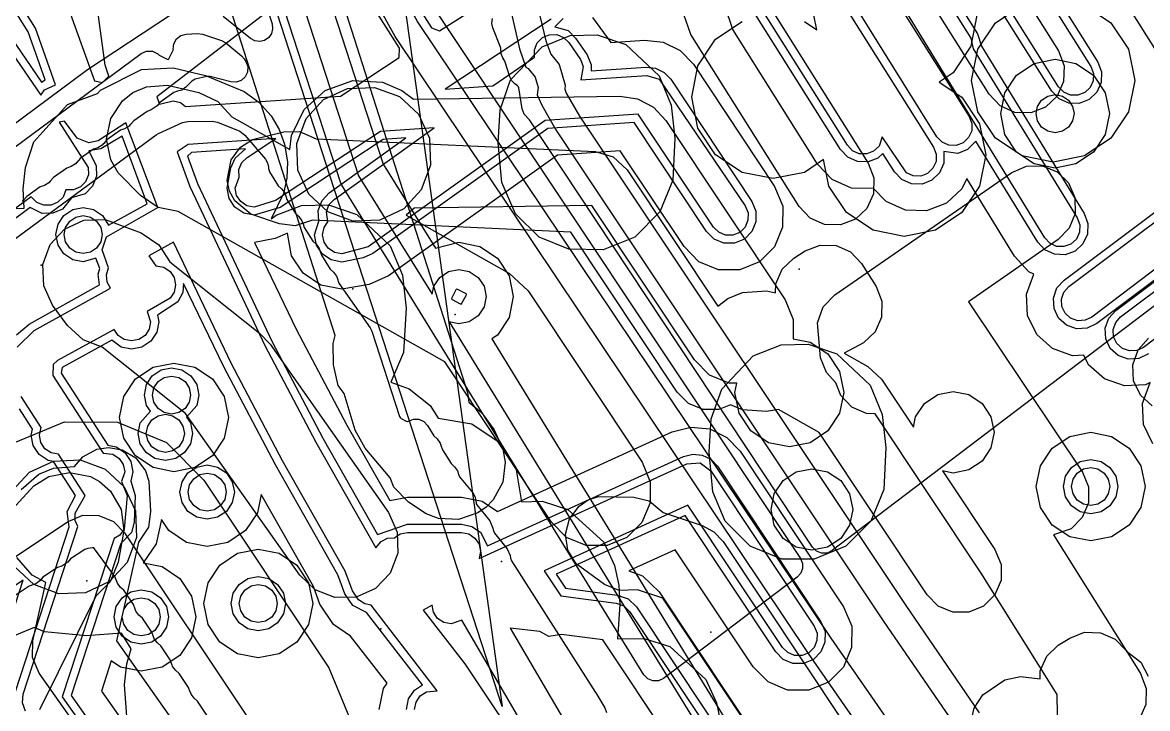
# Model space of a CAD drawing. Header units: metres. Extents: x 8738 to 9560, y -8972 to -7699.
# Drawn here: x 9422.5 to 9463.87, y -7841.07 to -7815.84 of the extents above; entities that cross this region are included whole.
import ezdxf

# ---------------------------------------------------------------- set-up
doc = ezdxf.new("R2010")
doc.units = ezdxf.units.M
for name, color, linetype in [('AI_GREENING_EXCLUSIONS', 1, 'Continuous'), ('AI_GREENING_LAWN', 82, 'Continuous'), ('AI_GREENING_REJECTED', 6, 'Continuous')]:
    doc.layers.add(name, color=color, linetype=linetype)

msp = doc.modelspace()

# ---------------------------------------------------------------- linework, layer by layer
at = {"layer": 'AI_GREENING_EXCLUSIONS'}
for points in [[(9487.621, -7761.637), (9486.479, -7762.348), (9485.196, -7762.958), (9484.004, -7763.313), (9467.446, -7776.003), (9467.094, -7776.605), (9466.058, -7777.816), (9465.458, -7778.376), (9450.043, -7789.992), (9430.445, -7804.645), (9435.767, -7821.05), (9437.685, -7824.136), (9438.547, -7823.919), (9439.312, -7824.071), (9439.961, -7824.505), (9440.395, -7825.154), (9440.547, -7825.919), (9440.395, -7826.684), (9439.961, -7827.333), (9439.757, -7827.47), (9449.982, -7844.133)], [(9449.442, -7789.193), (9429.273, -7804.273), (9434.854, -7821.474), (9437.564, -7825.835), (9437.623, -7825.536), (9437.84, -7825.212), (9438.164, -7824.995), (9438.547, -7824.919), (9438.93, -7824.995), (9439.254, -7825.212), (9439.471, -7825.536), (9439.547, -7825.919), (9439.471, -7826.302), (9439.254, -7826.626), (9438.93, -7826.843), (9438.547, -7826.919), (9438.194, -7826.849), (9449.129, -7844.655)], [(9462.05, -7796.477), (9458.268, -7799.129), (9451.684, -7804.121), (9451.675, -7804.126), (9451.671, -7804.131), (9441.775, -7811.365), (9441.615, -7811.54), (9441.317, -7812.581), (9440.908, -7813.036), (9441.739, -7816.514), (9441.932, -7817.003), (9442.238, -7817.387), (9442.456, -7818.137), (9442.439, -7818.287), (9442.497, -7818.434), (9442.985, -7819.287), (9454.982, -7837.284), (9457.684, -7841.233)], [(9458.252, -7848.921), (9451.402, -7839.043), (9436.198, -7816.354), (9435.522, -7815.118), (9435.11, -7813.942), (9434.885, -7812.716), (9434.852, -7811.479), (9434.94, -7810.641), (9435.191, -7809.551), (9435.715, -7808.256), (9436.539, -7806.96), (9437.706, -7805.756), (9449.734, -7796.629)], [(9458.239, -7797.674), (9456.831, -7810.91), (9460.59, -7816.881), (9460.799, -7817.428), (9460.783, -7818.013), (9460.545, -7818.547), (9460.12, -7818.95), (9459.573, -7819.159), (9458.988, -7819.143), (9458.453, -7818.904), (9458.051, -7818.479), (9454.015, -7812.068), (9453.823, -7811.608), (9453.793, -7811.11), (9455.256, -7797.357)], [(9459.07, -7848.347), (9452.231, -7838.484), (9437.028, -7815.796), (9436.459, -7814.768), (9436.09, -7813.743), (9435.884, -7812.671), (9435.847, -7811.583), (9435.934, -7810.745), (9436.162, -7809.793), (9436.581, -7808.757), (9437.312, -7807.595), (9438.311, -7806.553), (9450.339, -7797.426)], [(9457.685, -7798.317), (9451.084, -7803.321), (9451.08, -7803.323), (9451.077, -7803.326), (9441.182, -7810.56), (9440.674, -7810.996), (9440.585, -7811.699), (9440.455, -7812.073), (9440.191, -7812.367), (9439.833, -7812.536), (9439.789, -7812.547), (9439.873, -7812.798), (9440.781, -7816.801), (9441.013, -7817.482), (9441.099, -7817.529), (9441.351, -7817.849), (9441.46, -7818.223), (9441.429, -7818.501), (9441.599, -7818.878), (9442.112, -7819.781), (9454.154, -7837.845), (9456.866, -7841.807)], [(9462.787, -7798.34), (9462.729, -7798.632), (9462.317, -7799.516), (9463.558, -7808.363), (9467.523, -7814.662), (9467.802, -7815.391), (9467.781, -7816.171), (9467.463, -7816.883), (9466.896, -7817.42), (9466.167, -7817.699), (9465.387, -7817.678), (9464.675, -7817.359), (9464.138, -7816.793), (9459.944, -7810.131), (9459.656, -7809.343), (9458.354, -7800.061), (9457.728, -7799.354), (9457.367, -7798.34)], [(9430.921, -7804.615), (9438.865, -7829.445), (9438.906, -7829.808), (9439.38, -7830.187), (9439.844, -7830.814), (9440.161, -7831.528), (9440.252, -7832.003), (9440.162, -7832.742), (9439.809, -7833.396), (9439.547, -7833.664), (9439.242, -7833.877), (9438.538, -7834.116), (9437.795, -7834.083), (9437.339, -7833.914), (9436.691, -7833.485), (9436.149, -7832.924), (9436.016, -7832.584), (9435.099, -7831.5), (9434.737, -7830.836), (9434.322, -7829.48), (9434.11, -7829.185), (9433.93, -7828.426), (9433.92, -7827.645), (9433.996, -7827.355), (9427.307, -7806.445)], [(9430.921, -7804.615), (9438.865, -7829.445), (9438.906, -7829.808), (9439.38, -7830.187), (9439.844, -7830.814), (9440.161, -7831.528), (9440.252, -7832.003), (9440.162, -7832.742), (9439.809, -7833.396), (9439.547, -7833.664), (9439.242, -7833.877), (9438.538, -7834.116), (9437.795, -7834.083), (9437.339, -7833.914), (9436.691, -7833.485), (9436.149, -7832.924), (9436.016, -7832.584), (9435.099, -7831.5), (9434.737, -7830.836), (9434.322, -7829.48), (9434.11, -7829.185), (9433.93, -7828.426), (9433.92, -7827.645), (9433.996, -7827.355), (9427.307, -7806.445)], [(9421.086, -7810.416), (9424.201, -7815.364), (9425.152, -7817.987), (9425.445, -7818.049), (9425.669, -7817.812), (9425.536, -7817.404), (9425.012, -7813.519), (9424.023, -7812.155), (9423.865, -7812.415), (9423.638, -7812.567), (9423.37, -7812.62), (9423.102, -7812.567), (9422.875, -7812.415), (9422.723, -7812.188), (9422.67, -7811.92), (9422.723, -7811.652), (9422.875, -7811.425), (9423.102, -7811.273), (9423.348, -7811.224), (9420.861, -7807.794)], [(9438.138, -7810.322), (9427.441, -7818.571), (9427.538, -7818.836), (9428.039, -7818.716), (9428.304, -7818.784), (9428.499, -7818.93), (9434.189, -7818.545), (9436.347, -7817.125), (9436.357, -7816.779), (9434.637, -7814.051)], [(9449.706, -7814.823), (9453.599, -7821.008), (9453.809, -7821.554), (9453.793, -7822.139), (9453.554, -7822.674), (9453.129, -7823.076), (9452.583, -7823.285), (9451.997, -7823.27), (9451.463, -7823.031), (9451.061, -7822.606), (9447.075, -7816.274), (9445.013, -7810.383)], [(9458.005, -7810.884), (9462.04, -7817.293), (9462.179, -7817.658), (9462.169, -7818.048), (9462.01, -7818.404), (9461.726, -7818.672), (9461.362, -7818.812), (9460.972, -7818.801), (9460.616, -7818.642), (9460.347, -7818.359), (9456.089, -7811.595)], [(9457.684, -7810.937), (9461.786, -7817.453), (9461.884, -7817.708), (9461.876, -7817.981), (9461.765, -7818.231), (9461.566, -7818.418), (9461.311, -7818.516), (9461.038, -7818.509), (9460.789, -7818.397), (9460.601, -7818.199), (9456.343, -7811.435)], [(9418.607, -7811.837), (9423.171, -7818.515), (9423.305, -7818.315), (9423.716, -7818.127), (9422.975, -7816.044), (9419.901, -7811.161)], [(9418.854, -7811.668), (9423.203, -7818.029), (9423.332, -7817.943), (9422.704, -7816.176), (9419.648, -7811.321)], [(9455.16, -7812.342), (9457.622, -7816.253), (9457.759, -7816.713), (9461.538, -7822.868), (9461.673, -7823.234), (9461.658, -7823.624), (9461.495, -7823.978), (9461.209, -7824.243), (9460.843, -7824.379), (9460.453, -7824.364), (9460.099, -7824.201), (9459.834, -7823.914), (9457.555, -7820.203), (9457.253, -7820.512), (9456.889, -7820.651), (9456.381, -7820.588), (9456.385, -7821.016), (9456.226, -7821.372), (9455.943, -7821.64), (9455.578, -7821.78), (9455.188, -7821.769), (9454.832, -7821.61), (9454.564, -7821.327), (9454.141, -7820.655), (9453.958, -7820.828), (9453.594, -7820.967), (9453.204, -7820.956), (9452.848, -7820.797), (9452.579, -7820.514), (9449.464, -7815.566)], [(9454.833, -7812.385), (9457.369, -7816.412), (9457.462, -7816.803), (9461.282, -7823.025), (9461.377, -7823.281), (9461.367, -7823.554), (9461.252, -7823.802), (9461.052, -7823.988), (9460.796, -7824.082), (9460.523, -7824.072), (9460.275, -7823.958), (9460.089, -7823.757), (9453.237, -7812.561)], [(9453.218, -7812.787), (9457.313, -7819.293), (9457.411, -7819.548), (9457.403, -7819.821), (9457.292, -7820.07), (9457.094, -7820.258), (9456.839, -7820.356), (9456.566, -7820.348), (9456.316, -7820.237), (9456.128, -7820.039), (9451.82, -7813.127)], [(9436.17, -7813.858), (9437.541, -7816.033), (9437.83, -7816.149), (9441.147, -7814.03)], [(9451.882, -7813.876), (9456.002, -7820.421), (9456.1, -7820.676), (9456.093, -7820.949), (9455.981, -7821.199), (9455.783, -7821.387), (9455.528, -7821.484), (9455.255, -7821.477), (9455.005, -7821.365), (9454.111, -7820.044), (9453.997, -7820.386), (9453.798, -7820.574), (9453.543, -7820.671), (9453.27, -7820.664), (9453.021, -7820.553), (9452.833, -7820.354), (9449.718, -7815.406)], [(9457.597, -7815.563), (9457.369, -7816.711), (9456.719, -7817.684), (9456.205, -7818.028), (9457.045, -7818.589), (9457.695, -7819.562), (9457.923, -7820.71), (9457.695, -7821.858), (9457.045, -7822.831), (9456.071, -7823.482), (9454.923, -7823.71), (9453.775, -7823.482), (9452.802, -7822.831), (9452.152, -7821.858), (9451.957, -7820.881), (9451.256, -7821.35), (9450.108, -7821.579), (9448.96, -7821.35), (9447.986, -7820.7), (9447.336, -7819.727), (9447.108, -7818.579), (9447.336, -7817.431), (9447.986, -7816.457), (9448.96, -7815.807)], [(9464.063, -7831.332), (9463.725, -7830.628), (9463.683, -7829.849), (9463.972, -7829.079), (9463.797, -7829.163), (9463.018, -7829.206), (9462.282, -7828.947), (9461.701, -7828.425), (9461.53, -7828.07), (9461.117, -7828.092), (9460.381, -7827.833), (9459.8, -7827.312), (9459.462, -7826.609), (9459.42, -7825.829), (9459.683, -7825.089), (9459.511, -7825.01), (9458.981, -7824.437), (9457.223, -7821.574), (9457.042, -7821.95), (9456.475, -7822.487), (9455.747, -7822.766), (9454.967, -7822.744), (9454.254, -7822.426), (9453.794, -7821.941), (9452.982, -7821.932), (9452.27, -7821.613), (9451.733, -7821.047), (9448.618, -7816.098), (9448.32, -7815.222)], [(9451.256, -7815.807), (9451.706, -7816.108), (9451.706, -7816.108), (9451.597, -7815.563)], [(9441.938, -7815.72), (9438.04, -7818.285), (9439.8, -7818.166), (9441.327, -7817.107), (9441.325, -7816.842), (9441.427, -7816.589), (9441.619, -7816.394), (9441.87, -7816.288), (9442.143, -7816.285), (9442.396, -7816.388), (9442.591, -7816.579), (9443.013, -7817.199), (9443.12, -7817.451), (9443.031, -7817.947), (9445.456, -7817.783), (9445.917, -7817.918), (9449.074, -7822.586), (9449.178, -7822.839), (9449.177, -7823.112), (9449.072, -7823.364), (9448.879, -7823.557), (9448.626, -7823.661), (9448.353, -7823.66), (9448.101, -7823.555), (9447.908, -7823.362), (9445.145, -7819.208), (9441.716, -7819.44), (9435.206, -7824.093), (9434.237, -7824.349), (9433.969, -7824.296), (9433.742, -7824.144), (9433.59, -7823.917), (9433.537, -7823.649), (9433.59, -7823.381), (9433.728, -7823.175), (9433.672, -7822.798), (9433.769, -7822.543), (9433.956, -7822.343), (9437.632, -7819.716), (9435.664, -7819.849), (9431.805, -7822.389), (9431.02, -7822.629), (9430.752, -7822.576), (9430.525, -7822.424), (9430.373, -7822.197), (9430.32, -7821.929), (9430.462, -7821.528), (9430.46, -7821.245), (9430.566, -7820.993), (9430.761, -7820.801), (9431.812, -7820.109), (9428.594, -7820.327), (9428.186, -7820.593), (9428.658, -7821.873), (9431.415, -7827.724), (9433.284, -7831.274), (9435.493, -7835.16), (9435.683, -7834.93), (9435.927, -7834.807), (9436.177, -7834.789), (9436.387, -7834.648), (9436.655, -7834.595), (9438.639, -7834.595), (9438.907, -7834.648), (9439.134, -7834.8), (9439.286, -7835.027), (9439.339, -7835.295), (9439.288, -7835.553), (9446.933, -7832.074), (9447.415, -7832.038), (9447.806, -7832.324), (9451.612, -7838.045), (9451.716, -7838.298), (9451.715, -7838.571), (9451.61, -7838.823), (9451.416, -7839.016), (9451.164, -7839.12), (9450.891, -7839.119), (9450.639, -7839.014), (9450.446, -7838.82), (9446.97, -7833.595), (9441.68, -7836.003), (9442.295, -7836.927), (9444.332, -7837.192), (9444.612, -7837.292), (9444.825, -7837.499), (9450.027, -7845.32)], [(9442.381, -7815.696), (9442.071, -7815.992), (9442.561, -7816.137), (9442.839, -7816.411), (9443.261, -7817.031), (9443.413, -7817.39), (9443.415, -7817.621), (9445.436, -7817.484), (9445.782, -7817.522), (9446.095, -7817.676), (9446.336, -7817.928), (9449.324, -7822.42), (9449.472, -7822.781), (9449.471, -7823.171), (9449.321, -7823.531), (9449.045, -7823.807), (9448.684, -7823.955), (9448.294, -7823.954), (9447.934, -7823.804), (9447.658, -7823.528), (9444.992, -7819.519), (9441.821, -7819.733), (9435.381, -7824.337), (9435.025, -7824.497), (9434.237, -7824.649), (9433.854, -7824.573), (9433.53, -7824.356), (9433.313, -7824.032), (9433.237, -7823.649), (9433.393, -7823.147), (9433.376, -7822.749), (9433.514, -7822.384), (9433.781, -7822.099), (9436.598, -7820.086), (9435.763, -7820.143), (9431.97, -7822.639), (9431.02, -7822.929), (9430.637, -7822.853), (9430.313, -7822.636), (9430.096, -7822.312), (9430.02, -7821.929), (9430.166, -7821.184), (9430.318, -7820.825), (9430.695, -7820.486), (9428.716, -7820.619), (9428.566, -7820.757), (9428.935, -7821.758), (9431.682, -7827.588), (9433.547, -7831.13), (9435.556, -7834.665), (9436.655, -7834.295), (9438.639, -7834.295), (9439.022, -7834.371), (9439.346, -7834.588), (9439.597, -7835.083), (9446.809, -7831.801), (9447.149, -7831.714), (9447.498, -7831.75), (9447.813, -7831.904), (9448.056, -7832.157), (9451.861, -7837.879), (9452.01, -7838.24), (9452.009, -7838.63), (9451.859, -7838.99), (9451.583, -7839.265), (9451.222, -7839.414), (9450.832, -7839.413), (9450.471, -7839.263), (9450.196, -7838.987), (9446.862, -7833.974), (9442.125, -7836.13), (9442.469, -7836.647), (9444.371, -7836.895), (9444.77, -7837.038), (9445.074, -7837.333), (9450.276, -7845.154)], [(9443.465, -7815.65), (9444.131, -7816.57), (9445.368, -7816.486), (9446.061, -7816.561), (9446.687, -7816.87), (9447.168, -7817.374), (9450.156, -7821.866), (9450.454, -7822.588), (9450.452, -7823.368), (9450.152, -7824.089), (9449.599, -7824.639), (9448.877, -7824.937), (9448.097, -7824.935), (9447.376, -7824.635), (9446.826, -7824.082), (9444.48, -7820.556), (9442.172, -7820.712), (9435.962, -7825.15), (9435.251, -7825.471), (9434.237, -7825.649), (9433.472, -7825.497), (9432.823, -7825.063), (9432.389, -7824.414), (9432.25, -7823.584), (9431.785, -7823.777), (9431.028, -7823.927), (9432.574, -7827.136), (9434.425, -7830.65), (9436.002, -7833.425), (9436.655, -7833.295), (9438.639, -7833.295), (9439.405, -7833.447), (9439.961, -7833.819), (9446.395, -7830.891), (9447.075, -7830.717), (9447.773, -7830.788), (9448.403, -7831.096), (9448.888, -7831.604), (9452.694, -7837.325), (9452.991, -7838.047), (9452.989, -7838.827), (9452.689, -7839.547), (9452.136, -7840.098), (9451.415, -7840.395), (9450.634, -7840.394), (9449.914, -7840.093), (9449.363, -7839.54), (9446.501, -7835.237), (9444.801, -7836.011), (9445.299, -7836.188), (9445.907, -7836.779), (9451.109, -7844.6)], [(9421.885, -7822.675), (9422.565, -7822.661), (9422.526, -7821.951), (9422.606, -7821.176), (9422.917, -7820.229), (9424.155, -7818.856), (9425.254, -7818.447), (9425.37, -7818.325), (9426.872, -7817.561), (9428.035, -7817.501), (9429.226, -7817.784), (9430.655, -7818.375), (9431.195, -7818.77), (9431.642, -7819.274), (9431.941, -7819.777), (9432.134, -7820.309), (9432.242, -7820.965), (9432.217, -7821.56), (9432.092, -7822.129), (9431.642, -7823.063), (9431.823, -7822.919), (9432.754, -7822.569), (9433.748, -7822.542), (9434.798, -7822.894), (9436.022, -7824.053), (9436.469, -7825.128), (9436.602, -7826.345), (9436.508, -7827.971), (9436.044, -7829.071), (9436.715, -7829.308), (9437.493, -7829.928), (9437.783, -7830.387), (9439.02, -7830.598), (9439.993, -7831.248), (9440.644, -7832.221), (9440.853, -7833.465), (9441.608, -7833.445), (9442.557, -7833.745), (9443.882, -7834.956), (9444.268, -7835.812), (9444.423, -7836.531), (9444.462, -7837.248), (9444.385, -7838.508), (9445.357, -7838.489), (9446.306, -7838.789), (9447.631, -7840), (9448.017, -7840.856), (9448.172, -7841.575)], [(9422.299, -7827.784), (9422.934, -7827.162), (9425.736, -7825.613), (9425.614, -7825.394), (9425.582, -7825.122), (9425.656, -7824.862), (9425.426, -7824.198), (9425.591, -7823.722), (9427.471, -7822.643), (9426.303, -7819.531), (9425.284, -7820.194), (9424.935, -7820.267), (9424.512, -7820.097), (9424.041, -7819.462), (9423.845, -7819.501), (9424.919, -7821.166), (9424.922, -7821.439), (9424.82, -7821.693), (9424.629, -7821.888), (9424.378, -7821.995), (9424.096, -7821.994), (9423.994, -7822.257), (9423.803, -7822.452), (9423.552, -7822.559), (9423.279, -7822.562), (9423.025, -7822.46), (9422.813, -7822.244), (9421.006, -7823.58)], [(9422.282, -7827.323), (9422.739, -7826.933), (9425.332, -7825.492), (9425.283, -7825.098), (9425.342, -7824.89), (9425.193, -7824.511), (9424.73, -7824.64), (9424.347, -7824.564), (9424.023, -7824.347), (9423.806, -7824.023), (9423.73, -7823.64), (9423.806, -7823.257), (9424.023, -7822.933), (9424.347, -7822.716), (9424.73, -7822.64), (9425.113, -7822.716), (9425.437, -7822.933), (9425.66, -7823.289), (9427.087, -7822.511), (9426.162, -7820.018), (9425.379, -7820.481), (9424.936, -7820.564), (9425.212, -7821.104), (9425.217, -7821.495), (9425.071, -7821.857), (9424.798, -7822.135), (9424.298, -7822.29), (9423.973, -7822.7), (9423.614, -7822.853), (9423.223, -7822.857), (9422.786, -7822.637), (9421.172, -7823.83)], [(9460.556, -7841.303), (9460.549, -7840.555), (9457.75, -7836.09), (9453.852, -7830.229), (9453.533, -7830.222), (9452.998, -7829.985), (9452.594, -7829.561), (9452.411, -7829.086), (9452.059, -7828.716), (9451.848, -7828.17), (9451.739, -7826.879), (9451.948, -7826.302), (9451.948, -7826.302), (9452.371, -7825.857), (9458.881, -7821.356), (9459.418, -7821.124), (9460.003, -7821.115), (9460.547, -7821.33), (9460.968, -7821.737), (9461.2, -7822.274), (9461.21, -7822.86), (9460.994, -7823.404), (9460.587, -7823.824), (9457.282, -7826.109), (9461.474, -7832.379), (9461.697, -7832.92), (9461.696, -7833.505), (9461.471, -7834.046), (9461.056, -7834.459), (9460.408, -7834.681), (9463.091, -7838.961), (9463.623, -7839.361), (9463.896, -7839.878)], [(9468.026, -7822.395), (9462, -7826.913), (9461.648, -7827.081), (9461.258, -7827.103), (9460.89, -7826.973), (9460.6, -7826.712), (9460.431, -7826.361), (9460.41, -7825.971), (9460.54, -7825.603), (9460.8, -7825.313), (9466.537, -7821.012)], [(9468.012, -7821.979), (9461.82, -7826.673), (9461.574, -7826.791), (9461.301, -7826.806), (9461.043, -7826.715), (9460.84, -7826.533), (9460.722, -7826.286), (9460.707, -7826.013), (9460.798, -7825.756), (9460.98, -7825.553), (9466.804, -7821.187)], [(9463.901, -7828.026), (9463.549, -7828.195), (9463.159, -7828.216), (9462.791, -7828.086), (9462.501, -7827.826), (9462.332, -7827.474), (9462.311, -7827.084), (9462.441, -7826.716), (9462.701, -7826.426), (9468.752, -7821.889)], [(9470.216, -7822.867), (9463.721, -7827.786), (9463.475, -7827.904), (9463.202, -7827.919), (9462.944, -7827.828), (9462.741, -7827.646), (9462.623, -7827.399), (9462.608, -7827.127), (9462.699, -7826.869), (9462.881, -7826.666), (9469.017, -7822.066)], [(9436.92, -7841.1), (9436.973, -7840.832), (9437.125, -7840.605), (9437.352, -7840.453), (9437.748, -7840.425), (9435.323, -7837.269), (9435.083, -7837.22), (9434.857, -7837.067), (9434.633, -7836.738), (9434.369, -7836.017), (9432.061, -7831.956), (9430.171, -7828.366), (9428.055, -7823.919), (9427.14, -7824.418), (9427.4, -7824.792), (9427.697, -7824.839), (9427.924, -7824.991), (9428.076, -7825.218), (9428.129, -7825.486), (9428.076, -7825.754), (9427.924, -7825.981), (9427.083, -7826.472), (9427.21, -7826.85), (9427.157, -7827.118), (9427.005, -7827.345), (9426.778, -7827.497), (9426.51, -7827.55), (9426.242, -7827.497), (9426.015, -7827.345), (9425.874, -7827.133), (9423.787, -7828.274), (9423.624, -7828.413), (9423.615, -7828.818), (9425.47, -7831.682), (9425.824, -7831.718), (9426.052, -7831.87), (9426.203, -7832.097), (9426.257, -7832.365), (9426.144, -7832.722), (9426.344, -7833.238), (9426.236, -7834.468), (9426.075, -7834.688), (9425.866, -7834.814), (9423.961, -7840.645), (9428.31, -7846.816)], [(9436.62, -7841.1), (9436.696, -7840.717), (9436.913, -7840.393), (9437.211, -7840.194), (9435.148, -7837.534), (9434.644, -7837.279), (9434.356, -7836.853), (9434.099, -7836.148), (9431.801, -7832.104), (9429.905, -7828.506), (9428.419, -7825.434), (9428.389, -7825.767), (9428.208, -7826.113), (9427.462, -7826.608), (9427.51, -7826.85), (9427.434, -7827.233), (9427.217, -7827.557), (9426.893, -7827.774), (9426.51, -7827.85), (9426.127, -7827.774), (9425.782, -7827.526), (9423.958, -7828.522), (9423.917, -7828.733), (9425.632, -7831.38), (9425.939, -7831.441), (9426.264, -7831.658), (9426.48, -7831.982), (9426.557, -7832.365), (9426.488, -7832.707), (9426.644, -7833.238), (9426.601, -7834.216), (9426.508, -7834.595), (9426.119, -7835.005), (9424.293, -7840.595), (9427.81, -7845.586)], [(9464.046, -7829.934), (9463.61, -7829.544), (9463.357, -7829.016), (9463.325, -7828.431), (9463.52, -7827.879), (9463.91, -7827.444)], [(9422.615, -7841.164), (9422.494, -7840.865), (9422.521, -7840.544), (9424.535, -7834.38), (9424.441, -7834.154), (9424.44, -7833.881), (9424.807, -7833.233), (9423.825, -7831.717), (9423.553, -7831.665), (9423.326, -7831.513), (9423.174, -7831.286), (9423.121, -7831.018), (9423.121, -7831.018), (9423.186, -7830.732), (9422.448, -7829.592)], [(9422.236, -7840.45), (9424.218, -7834.384), (9424.146, -7833.823), (9424.448, -7833.231), (9423.639, -7831.982), (9423.438, -7831.942), (9423.114, -7831.725), (9422.897, -7831.401), (9422.821, -7831.018), (9422.866, -7830.79), (9422.866, -7830.79), (9422.383, -7830.043)], [(9422.239, -7831.271), (9424.044, -7830.529), (9425.994, -7830.535), (9427.795, -7831.287), (9429.17, -7832.67), (9433.764, -7839.568), (9434.501, -7841.354), (9434.504, -7842.556), (9434.609, -7842.804), (9438.206, -7848.131), (9438.948, -7849.935), (9438.942, -7851.886), (9438.19, -7853.686), (9436.807, -7855.062), (9423.386, -7863.974), (9423.407, -7864.697), (9423.308, -7865.685), (9423.026, -7866.61), (9422.557, -7867.486), (9421.943, -7868.232)], [(9422.455, -7833.02), (9423.099, -7832.454), (9423.64, -7832.228), (9424.41, -7832.169), (9424.714, -7831.807), (9425.23, -7831.531), (9425.666, -7831.466), (9426.168, -7831.553), (9426.67, -7831.852), (9427.02, -7832.322), (9427.143, -7832.708), (9427.212, -7833.822), (9427.127, -7834.401), (9426.759, -7834.955), (9425.95, -7838.583), (9430.118, -7844.499)], [(9422.116, -7833.749), (9422.913, -7832.883), (9423.464, -7832.541), (9424.229, -7832.389), (9424.994, -7832.541), (9425.328, -7832.718), (9425.735, -7833.073), (9426.124, -7833.749), (9426.224, -7834.523), (9426.018, -7835.682), (9425.725, -7836.405), (9425.197, -7836.941), (9423.129, -7841.115)], [(9435.62, -7841.1), (9435.772, -7840.335), (9435.903, -7840.139), (9434.557, -7838.403), (9433.934, -7837.983), (9433.432, -7837.235), (9433.198, -7836.586), (9431.273, -7833.199), (9431.138, -7833.876), (9430.704, -7834.525), (9430.055, -7834.959), (9429.29, -7835.111), (9428.525, -7834.959), (9427.876, -7834.525), (9427.606, -7834.122), (9427.414, -7835.018), (9426.939, -7835.714), (9427.632, -7835.852), (9428.281, -7836.286), (9428.715, -7836.935), (9428.867, -7837.7), (9428.715, -7838.465), (9428.281, -7839.114), (9427.632, -7839.548), (9426.867, -7839.7), (9426.102, -7839.548), (9425.761, -7839.32), (9425.399, -7840.429), (9427.649, -7843.621)], [(9450.165, -7843.208), (9446.047, -7837.017), (9445.109, -7836.703), (9444.444, -7836.732), (9443.905, -7836.506), (9443.905, -7836.506), (9442.856, -7835.744), (9442.556, -7835.241), (9442.472, -7834.662), (9442.616, -7834.095), (9442.966, -7833.626), (9443.301, -7833.398), (9443.685, -7833.267), (9444.981, -7833.291), (9445.548, -7833.435), (9446.061, -7833.858), (9447.487, -7834.335), (9447.923, -7834.567), (9448.26, -7834.927), (9452.663, -7841.547)], [(9411.331, -7842.719), (9424.175, -7834.186), (9424.716, -7833.964), (9425.302, -7833.966), (9425.842, -7834.191), (9426.254, -7834.606), (9430.848, -7841.504), (9431.069, -7842.04), (9431.071, -7842.62), (9430.763, -7843.248), (9435.29, -7850.067), (9435.513, -7850.608), (9435.511, -7851.193), (9435.286, -7851.733), (9434.871, -7852.146), (9422.873, -7860.053), (9419.456, -7862.382)], [(9427.666, -7846.227), (9423.115, -7839.769), (9422.87, -7839.199), (9422.877, -7838.578), (9423.356, -7836.431), (9422.86, -7836.163), (9422.294, -7835.519)], [(9421.286, -7840.14), (9422.522, -7836.354), (9422.175, -7836.586)], [(9444.416, -7847.693), (9438.655, -7837.822), (9438.26, -7837.96), (9437.992, -7837.907), (9437.765, -7837.755), (9437.613, -7837.528), (9437.563, -7837.273), (9437.238, -7837.455), (9438.765, -7839.427), (9443.963, -7847.242)], [(9426.379, -7842.023), (9426.251, -7840.204), (9426.331, -7839.429), (9426.499, -7838.878), (9426.138, -7838.301), (9424.853, -7838.396), (9423.313, -7838.252), (9422.928, -7838.089), (9422.191, -7838.397)], [(9448.861, -7846.095), (9443.835, -7838.54), (9442.324, -7838.343), (9441.855, -7838.423), (9441.523, -7838.239), (9440.426, -7838.113), (9445.578, -7846.907)], [(9457.326, -7841.805), (9457.5, -7841.063), (9457.817, -7840.569), (9458.626, -7840.01), (9459.201, -7839.889), (9459.919, -7839.984), (9459.926, -7839.684), (9460.163, -7839.149), (9460.587, -7838.745), (9461.009, -7838.478), (9461.555, -7838.267), (9462.14, -7838.281), (9462.675, -7838.518), (9463.079, -7838.942), (9463.615, -7839.786), (9463.825, -7840.332), (9463.811, -7840.917), (9463.574, -7841.452)]]:
    msp.add_lwpolyline(points, dxfattribs=at)
for points in [[(9434.175, -7798.122), (9459.712, -7778.839), (9435.168, -7805.267), (9440.134, -7840.991), (9427.791, -7802.943), (9434.175, -7798.122)], [(9459.254, -7820.744), (9458.281, -7820.093), (9457.631, -7819.12), (9457.402, -7817.972), (9457.631, -7816.824), (9458.281, -7815.851), (9459.254, -7815.2), (9460.402, -7814.972), (9461.55, -7815.2), (9462.524, -7815.851), (9463.174, -7816.824), (9463.402, -7817.972), (9463.174, -7819.12), (9462.524, -7820.093), (9461.55, -7820.744), (9460.402, -7820.972), (9459.254, -7820.744)], [(9443.633, -7816.293), (9444.683, -7816.645), (9445.907, -7817.804), (9446.354, -7818.879), (9446.487, -7820.096), (9446.41, -7821.641), (9445.94, -7822.806), (9445.018, -7823.728), (9443.853, -7824.198), (9442.584, -7824.181), (9441.5, -7823.728), (9440.623, -7822.873), (9440.125, -7821.722), (9439.992, -7820.269), (9440.06, -7819.047), (9440.449, -7817.949), (9441.609, -7816.727), (9442.639, -7816.32), (9443.633, -7816.293)], [(9461.884, -7817.776), (9462.318, -7818.425), (9462.47, -7819.19), (9462.318, -7819.955), (9461.884, -7820.604), (9461.235, -7821.038), (9460.47, -7821.19), (9459.705, -7821.038), (9459.056, -7820.604), (9458.622, -7819.955), (9458.47, -7819.19), (9458.622, -7818.425), (9459.056, -7817.776), (9459.705, -7817.342), (9460.47, -7817.19), (9461.235, -7817.342), (9461.884, -7817.776)], [(9440.409, -7825.071), (9441.091, -7825.705), (9445.282, -7832.005), (9445.579, -7832.727), (9445.577, -7833.507), (9445.277, -7834.228), (9444.724, -7834.778), (9444.002, -7835.075), (9443.222, -7835.074), (9442.502, -7834.774), (9441.951, -7834.221), (9438.026, -7828.319), (9428.224, -7822.785), (9427.486, -7822.638), (9426.837, -7822.205), (9426.015, -7821.363), (9425.742, -7820.895), (9425.59, -7820.13), (9425.742, -7819.365), (9426.175, -7818.716), (9426.558, -7818.417), (9427.054, -7818.203), (9427.832, -7818.145), (9428.978, -7818.414), (9429.684, -7818.746), (9430.191, -7819.302), (9432.334, -7820.512), (9432.392, -7819.996), (9432.855, -7819.036), (9433.634, -7818.335), (9434.648, -7817.974), (9435.732, -7818.032), (9436.454, -7818.335), (9436.872, -7818.657), (9444.465, -7818.548), (9445.12, -7818.648), (9445.706, -7818.956), (9446.159, -7819.44), (9450.546, -7826.036), (9450.844, -7826.757), (9450.842, -7827.473), (9451.463, -7827.596), (9452.112, -7828.03), (9452.546, -7828.679), (9452.698, -7829.444), (9452.546, -7830.209), (9452.112, -7830.858), (9451.463, -7831.292), (9450.698, -7831.444), (9449.933, -7831.292), (9449.284, -7830.858), (9448.85, -7830.209), (9448.698, -7829.444), (9448.766, -7829.105), (9448.487, -7829.104), (9447.767, -7828.804), (9447.216, -7828.251), (9443.433, -7822.563), (9436.897, -7822.668), (9436.612, -7822.927), (9440.409, -7825.071)], [(9434.454, -7818.263), (9435.44, -7818.224), (9436.357, -7818.565), (9437.056, -7819.212), (9437.465, -7820.094), (9437.504, -7821.08), (9437.163, -7821.997), (9436.516, -7822.696), (9435.634, -7823.105), (9434.648, -7823.144), (9433.731, -7822.803), (9433.032, -7822.156), (9432.623, -7821.274), (9432.584, -7820.288), (9432.925, -7819.371), (9433.572, -7818.672), (9434.454, -7818.263)], [(9460.965, -7818.695), (9461.117, -7818.922), (9461.17, -7819.19), (9461.117, -7819.458), (9460.965, -7819.685), (9460.738, -7819.837), (9460.47, -7819.89), (9460.202, -7819.837), (9459.975, -7819.685), (9459.823, -7819.458), (9459.77, -7819.19), (9459.823, -7818.922), (9459.975, -7818.695), (9460.202, -7818.543), (9460.47, -7818.49), (9460.738, -7818.543), (9460.965, -7818.695)], [(9433.159, -7823.109), (9432.528, -7823.319), (9431.947, -7823.248), (9430.89, -7822.89), (9430.304, -7822.4), (9430.116, -7822.041), (9430.031, -7821.645), (9430.169, -7820.895), (9430.516, -7820.423), (9430.953, -7820.146), (9432.103, -7819.862), (9432.688, -7819.845), (9433.297, -7820.112), (9443.554, -7820.587), (9444.224, -7820.78), (9444.734, -7821.254), (9448.072, -7826.274), (9448.431, -7825.993), (9448.972, -7825.767), (9449.858, -7825.708), (9450.195, -7825.786), (9450.203, -7825.444), (9450.44, -7824.909), (9450.864, -7824.505), (9451.286, -7824.238), (9451.832, -7824.027), (9452.417, -7824.041), (9452.952, -7824.278), (9453.356, -7824.702), (9453.892, -7825.546), (9454.102, -7826.092), (9454.088, -7826.677), (9453.851, -7827.212), (9453.428, -7827.616), (9452.718, -7827.995), (9453.584, -7828.486), (9454.092, -7828.96), (9455.265, -7830.722), (9455.341, -7830.337), (9455.666, -7829.85), (9456.153, -7829.525), (9456.727, -7829.411), (9457.301, -7829.525), (9457.788, -7829.85), (9458.113, -7830.337), (9458.227, -7830.911), (9458.113, -7831.485), (9457.788, -7831.972), (9457.301, -7832.297), (9456.727, -7832.411), (9456.336, -7832.333), (9458.26, -7835.226), (9458.483, -7835.767), (9458.482, -7836.353), (9458.257, -7836.893), (9457.842, -7837.306), (9457.301, -7837.529), (9456.716, -7837.528), (9456.175, -7837.302), (9455.763, -7836.888), (9451.792, -7830.919), (9450.302, -7830.073), (9449.858, -7830.148), (9448.972, -7830.089), (9448.529, -7829.904), (9448.111, -7830.076), (9447.525, -7830.075), (9446.985, -7829.85), (9446.572, -7829.435), (9442.657, -7823.548), (9433.159, -7823.109)], [(9424.462, -7824.287), (9424.235, -7824.135), (9424.083, -7823.908), (9424.03, -7823.64), (9424.083, -7823.372), (9424.235, -7823.145), (9424.462, -7822.993), (9424.73, -7822.94), (9424.998, -7822.993), (9425.225, -7823.145), (9425.377, -7823.372), (9425.43, -7823.64), (9425.377, -7823.908), (9425.225, -7824.135), (9424.998, -7824.287), (9424.73, -7824.34), (9424.462, -7824.287)], [(9423.278, -7825.52), (9423.248, -7824.74), (9423.518, -7824.008), (9424.048, -7823.436), (9424.757, -7823.109), (9425.537, -7823.079), (9426.864, -7823.577), (9427.509, -7824.016), (9427.921, -7824.645), (9431.212, -7827.262), (9431.601, -7827.675), (9435.964, -7833.866), (9436.281, -7834.579), (9436.3, -7835.359), (9436.019, -7836.087), (9435.481, -7836.653), (9434.768, -7836.969), (9433.988, -7836.988), (9433.26, -7836.708), (9432.694, -7836.17), (9428.497, -7830.214), (9425.431, -7827.775), (9424.726, -7827.515), (9424.153, -7826.985), (9423.605, -7826.229), (9423.278, -7825.52)], [(9452.444, -7828.019), (9453.668, -7829.178), (9454.115, -7830.253), (9454.248, -7831.47), (9454.171, -7833.015), (9453.701, -7834.18), (9452.779, -7835.102), (9451.614, -7835.572), (9450.426, -7835.572), (9449.261, -7835.102), (9448.339, -7834.18), (9447.886, -7833.096), (9447.753, -7831.643), (9447.821, -7830.421), (9448.21, -7829.323), (9449.37, -7828.101), (9450.4, -7827.694), (9451.394, -7827.667), (9452.444, -7828.019)], [(9430.069, -7830.362), (9429.917, -7831.127), (9429.483, -7831.776), (9428.834, -7832.21), (9428.069, -7832.362), (9427.304, -7832.21), (9426.655, -7831.776), (9426.221, -7831.127), (9426.069, -7830.362), (9426.221, -7829.597), (9426.655, -7828.948), (9427.304, -7828.514), (9428.069, -7828.362), (9428.834, -7828.514), (9429.483, -7828.948), (9429.917, -7829.597), (9430.069, -7830.362)], [(9430.069, -7830.362), (9429.917, -7831.127), (9429.483, -7831.776), (9428.834, -7832.21), (9428.069, -7832.362), (9427.304, -7832.21), (9426.655, -7831.776), (9426.221, -7831.127), (9426.069, -7830.362), (9426.221, -7829.597), (9426.655, -7828.948), (9427.304, -7828.514), (9428.069, -7828.362), (9428.834, -7828.514), (9429.483, -7828.948), (9429.917, -7829.597), (9430.069, -7830.362)], [(9428.904, -7829.923), (9428.532, -7830.351), (9428.676, -7830.566), (9428.752, -7830.949), (9428.676, -7831.332), (9428.459, -7831.656), (9428.135, -7831.873), (9427.752, -7831.949), (9427.369, -7831.873), (9427.045, -7831.656), (9426.828, -7831.332), (9426.752, -7830.949), (9426.828, -7830.566), (9427.2, -7830.138), (9427.056, -7829.923), (9426.98, -7829.54), (9427.056, -7829.157), (9427.273, -7828.833), (9427.597, -7828.616), (9427.98, -7828.54), (9428.363, -7828.616), (9428.687, -7828.833), (9428.904, -7829.157), (9428.98, -7829.54), (9428.904, -7829.923)], [(9427.712, -7830.187), (9427.485, -7830.035), (9427.333, -7829.808), (9427.28, -7829.54), (9427.333, -7829.272), (9427.485, -7829.045), (9427.712, -7828.893), (9427.98, -7828.84), (9428.248, -7828.893), (9428.475, -7829.045), (9428.627, -7829.272), (9428.68, -7829.54), (9428.627, -7829.808), (9428.475, -7830.035), (9428.248, -7830.187), (9427.98, -7830.24), (9427.712, -7830.187)], [(9427.257, -7831.444), (9427.105, -7831.217), (9427.052, -7830.949), (9427.105, -7830.681), (9427.257, -7830.454), (9427.484, -7830.302), (9427.752, -7830.249), (9428.02, -7830.302), (9428.247, -7830.454), (9428.399, -7830.681), (9428.452, -7830.949), (9428.399, -7831.217), (9428.247, -7831.444), (9428.02, -7831.596), (9427.752, -7831.649), (9427.484, -7831.596), (9427.257, -7831.444)], [(9462.544, -7834.755), (9461.779, -7834.907), (9461.014, -7834.755), (9460.365, -7834.321), (9459.931, -7833.672), (9459.779, -7832.907), (9459.931, -7832.142), (9460.365, -7831.493), (9461.014, -7831.059), (9461.779, -7830.907), (9462.544, -7831.059), (9463.193, -7831.493), (9463.627, -7832.142), (9463.779, -7832.907), (9463.627, -7833.672), (9463.193, -7834.321), (9462.544, -7834.755)], [(9423.639, -7831.968), (9424.625, -7831.929), (9425.542, -7832.27), (9426.241, -7832.917), (9426.65, -7833.799), (9426.689, -7834.785), (9426.348, -7835.702), (9425.701, -7836.401), (9424.819, -7836.81), (9423.833, -7836.849), (9422.916, -7836.508), (9422.217, -7835.861), (9421.808, -7834.979), (9421.769, -7833.993), (9422.11, -7833.076), (9422.757, -7832.377), (9423.639, -7831.968)], [(9428.583, -7833.818), (9428.366, -7833.494), (9428.29, -7833.111), (9428.366, -7832.728), (9428.583, -7832.404), (9428.907, -7832.187), (9429.29, -7832.111), (9429.673, -7832.187), (9429.997, -7832.404), (9430.214, -7832.728), (9430.29, -7833.111), (9430.214, -7833.494), (9429.997, -7833.818), (9429.673, -7834.035), (9429.29, -7834.111), (9428.907, -7834.035), (9428.583, -7833.818)], [(9461.396, -7833.831), (9461.072, -7833.614), (9460.855, -7833.29), (9460.779, -7832.907), (9460.855, -7832.524), (9461.072, -7832.2), (9461.396, -7831.983), (9461.779, -7831.907), (9462.162, -7831.983), (9462.486, -7832.2), (9462.703, -7832.524), (9462.779, -7832.907), (9462.703, -7833.29), (9462.486, -7833.614), (9462.162, -7833.831), (9461.779, -7833.907), (9461.396, -7833.831)], [(9428.795, -7833.606), (9428.643, -7833.379), (9428.59, -7833.111), (9428.643, -7832.843), (9428.795, -7832.616), (9429.022, -7832.464), (9429.29, -7832.411), (9429.558, -7832.464), (9429.785, -7832.616), (9429.937, -7832.843), (9429.99, -7833.111), (9429.937, -7833.379), (9429.785, -7833.606), (9429.558, -7833.758), (9429.29, -7833.811), (9429.022, -7833.758), (9428.795, -7833.606)], [(9452.913, -7834.324), (9452.588, -7834.811), (9452.101, -7835.136), (9451.527, -7835.25), (9450.953, -7835.136), (9450.467, -7834.811), (9450.142, -7834.324), (9450.027, -7833.75), (9450.142, -7833.176), (9450.467, -7832.689), (9450.953, -7832.364), (9451.527, -7832.25), (9452.101, -7832.364), (9452.588, -7832.689), (9452.913, -7833.176), (9453.027, -7833.75), (9452.913, -7834.324)], [(9461.511, -7833.554), (9461.284, -7833.402), (9461.132, -7833.175), (9461.079, -7832.907), (9461.132, -7832.639), (9461.284, -7832.412), (9461.511, -7832.26), (9461.779, -7832.207), (9462.047, -7832.26), (9462.274, -7832.412), (9462.426, -7832.639), (9462.479, -7832.907), (9462.426, -7833.175), (9462.274, -7833.402), (9462.047, -7833.554), (9461.779, -7833.607), (9461.511, -7833.554)], [(9431.17, -7839.21), (9430.405, -7839.058), (9429.756, -7838.624), (9429.322, -7837.975), (9429.17, -7837.21), (9429.322, -7836.445), (9429.756, -7835.796), (9430.405, -7835.362), (9431.17, -7835.21), (9431.935, -7835.362), (9432.584, -7835.796), (9433.018, -7836.445), (9433.17, -7837.21), (9433.018, -7837.975), (9432.584, -7838.624), (9431.935, -7839.058), (9431.17, -7839.21)], [(9430.463, -7837.917), (9430.246, -7837.593), (9430.17, -7837.21), (9430.246, -7836.827), (9430.463, -7836.503), (9430.787, -7836.286), (9431.17, -7836.21), (9431.553, -7836.286), (9431.877, -7836.503), (9432.094, -7836.827), (9432.17, -7837.21), (9432.094, -7837.593), (9431.877, -7837.917), (9431.553, -7838.134), (9431.17, -7838.21), (9430.787, -7838.134), (9430.463, -7837.917)], [(9430.675, -7837.705), (9430.523, -7837.478), (9430.47, -7837.21), (9430.523, -7836.942), (9430.675, -7836.715), (9430.902, -7836.563), (9431.17, -7836.51), (9431.438, -7836.563), (9431.665, -7836.715), (9431.817, -7836.942), (9431.87, -7837.21), (9431.817, -7837.478), (9431.665, -7837.705), (9431.438, -7837.857), (9431.17, -7837.91), (9430.902, -7837.857), (9430.675, -7837.705)], [(9426.484, -7838.624), (9426.16, -7838.407), (9425.943, -7838.083), (9425.867, -7837.7), (9425.943, -7837.317), (9426.16, -7836.993), (9426.484, -7836.776), (9426.867, -7836.7), (9427.25, -7836.776), (9427.574, -7836.993), (9427.791, -7837.317), (9427.867, -7837.7), (9427.791, -7838.083), (9427.574, -7838.407), (9427.25, -7838.624), (9426.867, -7838.7), (9426.484, -7838.624)], [(9426.599, -7838.347), (9426.372, -7838.195), (9426.22, -7837.968), (9426.167, -7837.7), (9426.22, -7837.432), (9426.372, -7837.205), (9426.599, -7837.053), (9426.867, -7837), (9427.135, -7837.053), (9427.362, -7837.205), (9427.514, -7837.432), (9427.567, -7837.7), (9427.514, -7837.968), (9427.362, -7838.195), (9427.135, -7838.347), (9426.867, -7838.4), (9426.599, -7838.347)]]:
    msp.add_lwpolyline(points, close=True, dxfattribs=at)
at = {"layer": 'AI_GREENING_LAWN'}
for points in [[(9437.145, -7814.577), (9451.105, -7835.558), (9451.178, -7835.731), (9451.182, -7835.918), (9451.116, -7836.094), (9450.991, -7836.233), (9446.076, -7839.964), (9445.889, -7840.052), (9445.682, -7840.057), (9445.491, -7839.978), (9445.348, -7839.828), (9434.246, -7821.822), (9434.195, -7821.714), (9428.557, -7804.333)], [(9428.154, -7805.035), (9431.674, -7815.886), (9431.698, -7816.067), (9431.655, -7816.244), (9431.552, -7816.394), (9431.402, -7816.497), (9431.225, -7816.54), (9431.045, -7816.516), (9430.885, -7816.43), (9429.874, -7815.614)], [(9427.976, -7815.538), (9424.853, -7817.607), (9424.842, -7817.614), (9378.44, -7852.102)], [(9474.156, -7818.651), (9452.269, -7835.263), (9452.086, -7835.351), (9451.883, -7835.358), (9451.694, -7835.284), (9451.55, -7835.141), (9441.147, -7819.414), (9441.038, -7819.306), (9441.041, -7819.303), (9440.942, -7819.205), (9440.868, -7819.009), (9440.749, -7818.247), (9440.734, -7818.204), (9440.703, -7818.17), (9440.599, -7818.093), (9440.489, -7817.981), (9440.419, -7817.84), (9440.24, -7817.263), (9440.159, -7817.136), (9440.095, -7816.986), (9440.083, -7816.822), (9440.087, -7816.777), (9440.078, -7816.74), (9439.793, -7816.04), (9439.756, -7815.87), (9439.78, -7815.697)], [(9379.556, -7852.021), (9426.857, -7816.976), (9427.057, -7816.887), (9427.276, -7816.893), (9427.471, -7816.991), (9427.525, -7817.035), (9427.813, -7817.189), (9427.853, -7817.201), (9427.879, -7817.169), (9428.033, -7816.881), (9428.046, -7816.837), (9428.044, -7816.817), (9428.044, -7816.817), (9428.065, -7816.617), (9428.163, -7816.441), (9428.322, -7816.319), (9428.517, -7816.268), (9428.937, -7816.247), (9429.118, -7816.271), (9429.815, -7816.499), (9429.978, -7816.589), (9430.547, -7817.059), (9430.654, -7817.18), (9430.713, -7817.277), (9430.783, -7817.462), (9430.775, -7817.659), (9430.691, -7817.838), (9430.544, -7817.97), (9430.358, -7818.036), (9430.161, -7818.024), (9429.4, -7817.822), (9429.282, -7817.82), (9428.85, -7817.919), (9428.727, -7817.99), (9428.511, -7818.217), (9428.362, -7818.325), (9428.198, -7818.369), (9428.065, -7818.416), (9427.553, -7818.777), (9427.451, -7818.901), (9427.232, -7819.056), (9427.081, -7819.11), (9426.588, -7819.456), (9426.468, -7819.595), (9426.464, -7819.59), (9426.417, -7819.651), (9426.253, -7819.748), (9426.098, -7819.803), (9425.604, -7820.15), (9425.485, -7820.289), (9425.48, -7820.284), (9425.433, -7820.345), (9425.269, -7820.442), (9425.114, -7820.497), (9424.62, -7820.844), (9424.501, -7820.982), (9424.496, -7820.978), (9424.449, -7821.039), (9424.286, -7821.136), (9424.13, -7821.191), (9423.636, -7821.538), (9423.517, -7821.676), (9423.512, -7821.672), (9423.465, -7821.733), (9423.302, -7821.83), (9423.146, -7821.885), (9422.653, -7822.232), (9422.533, -7822.37), (9422.528, -7822.366), (9422.482, -7822.427)], [(9409.109, -7833.448), (9427.416, -7819.973), (9427.504, -7819.921), (9428.38, -7819.52), (9428.58, -7819.475), (9429.474, -7819.462), (9429.675, -7819.5), (9430.486, -7819.84), (9430.674, -7819.978), (9431.429, -7820.867), (9431.511, -7821.003), (9431.546, -7821.158), (9431.55, -7821.214), (9431.587, -7821.329), (9431.906, -7821.84), (9432.028, -7821.952), (9432.141, -7822.105), (9432.16, -7822.179), (9432.167, -7822.177), (9432.223, -7822.351), (9432.542, -7822.863), (9432.664, -7822.974), (9432.777, -7823.127), (9432.796, -7823.201), (9432.802, -7823.2), (9432.858, -7823.373), (9433.178, -7823.885), (9433.3, -7823.997), (9433.413, -7824.15), (9433.432, -7824.224), (9433.438, -7824.222), (9433.494, -7824.396), (9433.814, -7824.907), (9433.935, -7825.019), (9434.048, -7825.172), (9434.065, -7825.234), (9434.07, -7825.232), (9434.136, -7825.421), (9435.278, -7827.064), (9435.343, -7827.194), (9436.366, -7830.33), (9436.387, -7830.368), (9436.42, -7830.397), (9436.608, -7830.505), (9436.647, -7830.519), (9436.686, -7830.503), (9436.698, -7830.496), (9436.88, -7830.427), (9437.075, -7830.433), (9437.253, -7830.513), (9437.387, -7830.655), (9437.628, -7831.041), (9437.749, -7831.152), (9437.862, -7831.305), (9437.882, -7831.38), (9437.888, -7831.378), (9437.943, -7831.552), (9438.262, -7832.064), (9438.384, -7832.176), (9438.497, -7832.329), (9438.527, -7832.446), (9438.534, -7832.445), (9438.551, -7832.52), (9438.57, -7832.553), (9439.056, -7833.141), (9439.134, -7833.271), (9439.169, -7833.419), (9439.176, -7833.508), (9439.184, -7833.544), (9439.203, -7833.575), (9439.689, -7834.17), (9439.799, -7834.433), (9439.805, -7834.497), (9439.858, -7834.625), (9440.321, -7835.198), (9440.428, -7835.446), (9440.44, -7835.538), (9440.477, -7835.638), (9443.576, -7840.475), (9443.586, -7840.49), (9443.916, -7841.047), (9443.978, -7841.217)], [(9429.283, -7841.317), (9428.938, -7840.799), (9428.813, -7840.691), (9428.696, -7840.542), (9428.674, -7840.468), (9428.668, -7840.47), (9428.607, -7840.298), (9428.261, -7839.78), (9428.136, -7839.672), (9428.019, -7839.523), (9427.997, -7839.449), (9427.991, -7839.451), (9427.93, -7839.279), (9427.585, -7838.761), (9427.46, -7838.653), (9427.342, -7838.504), (9427.321, -7838.43), (9427.314, -7838.432), (9427.253, -7838.26), (9426.908, -7837.742), (9426.783, -7837.634), (9426.665, -7837.485), (9426.644, -7837.411), (9426.638, -7837.413), (9426.577, -7837.241), (9426.231, -7836.723), (9426.106, -7836.615), (9425.989, -7836.465), (9425.97, -7836.402), (9425.965, -7836.404), (9425.895, -7836.219), (9425.146, -7835.194), (9425.117, -7835.166), (9425.077, -7835.163), (9424.9, -7835.18), (9424.787, -7835.221), (9424.269, -7835.566), (9424.164, -7835.687), (9423.941, -7835.836), (9423.788, -7835.885), (9423.25, -7836.243), (9423.142, -7836.368), (9422.992, -7836.485), (9422.919, -7836.507), (9422.921, -7836.513), (9422.749, -7836.574), (9422.231, -7836.919)]]:
    msp.add_lwpolyline(points, dxfattribs=at)
msp.add_lwpolyline([(9438.823, -7825.835), (9438.791, -7825.809), (9438.503, -7825.655), (9438.463, -7825.643), (9438.437, -7825.675), (9438.283, -7825.963), (9438.271, -7826.003), (9438.303, -7826.029), (9438.591, -7826.183), (9438.631, -7826.195), (9438.657, -7826.163), (9438.811, -7825.875), (9438.823, -7825.835)], close=True, dxfattribs=at)
at = {"layer": 'AI_GREENING_REJECTED'}
for p in [(9423.18, -7824.76), (9451.06, -7824.91), (9434.65, -7825.63), (9438.41, -7826.58), (9440.11, -7835.66), (9424.87, -7836.37), (9435.67, -7838.14), (9447.81, -7838.26)]:
    msp.add_point(p, dxfattribs=at)

doc.saveas('drawing.dxf')
